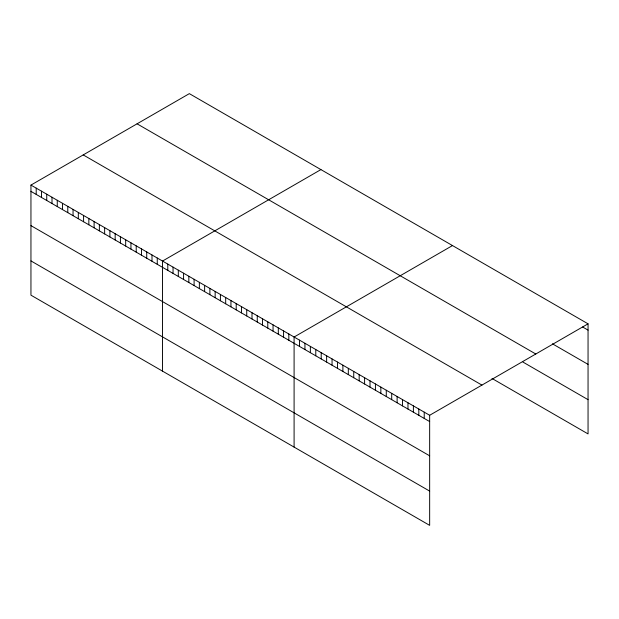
<?xml version="1.0" encoding="UTF-8"?>
<svg xmlns="http://www.w3.org/2000/svg" width="619" height="619" viewBox="0 0 619 619"><rect width="100%" height="100%" fill="white"/><g stroke="black" fill="none" stroke-linecap="round" stroke-linejoin="round"><path stroke-width="0.93" d="M30.95 185.089L429.656 415.279L429.656 525.361L30.95 295.17L30.95 185.089L189.344 93.639L588.05 323.83L588.05 433.911L491.997 378.457M320.913 169.598L162.526 261.048L162.526 371.137M452.489 245.565L294.095 337.015L294.095 447.096M429.656 415.279L588.05 323.83M582.626 326.987L588.05 330.113M552.419 343.8L588.05 364.367M137.07 123.815L535.783 354.006M522.978 362.092L588.05 399.665M83.217 154.905L481.93 385.095M30.95 191.372L429.656 421.562M30.95 225.626L429.656 455.816M30.95 260.916L429.656 491.107M424.232 412.146L424.232 418.436M418.815 409.012L418.815 415.303M413.391 405.886L413.391 412.169M407.967 402.752L407.967 409.043M402.543 399.626L402.543 405.909M397.119 396.493L397.119 402.783M391.703 393.359L391.703 399.65M386.279 390.233L386.279 396.516M380.855 387.099L380.855 393.39M375.431 383.973L375.431 390.256M370.007 380.84L370.007 387.13M364.591 377.706L364.591 383.997M359.167 374.58L359.167 380.863M353.743 371.446L353.743 377.737M348.319 368.32L348.319 374.603M342.895 365.187L342.895 371.47M337.479 362.053L337.479 368.344M332.055 358.927L332.055 365.21M326.631 355.793L326.631 362.084M321.207 352.668L321.207 358.95M315.783 349.534L315.783 355.817M310.367 346.4L310.367 352.691M304.943 343.274L304.943 349.557M299.519 340.141L299.519 346.431M288.833 333.974L288.833 340.257M283.572 330.933L283.572 337.223M278.31 327.9L278.31 334.183M273.049 324.859L273.049 331.142M267.779 321.818L267.779 328.109M262.518 318.777L262.518 325.068M257.256 315.744L257.256 322.027M251.995 312.703L251.995 318.986M246.733 309.662L246.733 315.953M241.464 306.629L241.464 312.912M236.203 303.589L236.203 309.871M230.941 300.548L230.941 306.838M225.68 297.507L225.68 303.797M220.418 294.474L220.418 300.757M215.149 291.433L215.149 297.724M209.887 288.392L209.887 294.683M204.626 285.359L204.626 291.642M199.364 282.318L199.364 288.601M194.103 279.277L194.103 285.568M188.841 276.244L188.841 282.527M183.572 273.203L183.572 279.486M178.311 270.163L178.311 276.453M173.049 267.122L173.049 273.412M167.788 264.089L167.788 270.371M157.257 258.007L157.257 264.298M151.995 254.974L151.995 261.257M146.734 251.933L146.734 258.216M141.472 248.892L141.472 255.183M136.211 245.859L136.211 252.142M130.949 242.818L130.949 249.101M125.68 239.777L125.68 246.068M120.419 236.737L120.419 243.027M115.157 233.703L115.157 239.986M109.896 230.663L109.896 236.953M104.634 227.622L104.634 233.912M99.365 224.589L99.365 230.872M94.103 221.548L94.103 227.831M88.842 218.507L88.842 224.798M83.58 215.474L83.58 221.757M78.319 212.433L78.319 218.716M73.05 209.392L73.05 215.683M67.788 206.351L67.788 212.642M62.527 203.318L62.527 209.601M57.265 200.277L57.265 206.568M52.004 197.237L52.004 203.527M46.742 194.204L46.742 200.486M41.473 191.163L41.473 197.446M36.212 188.122L36.212 194.412"/></g></svg>
